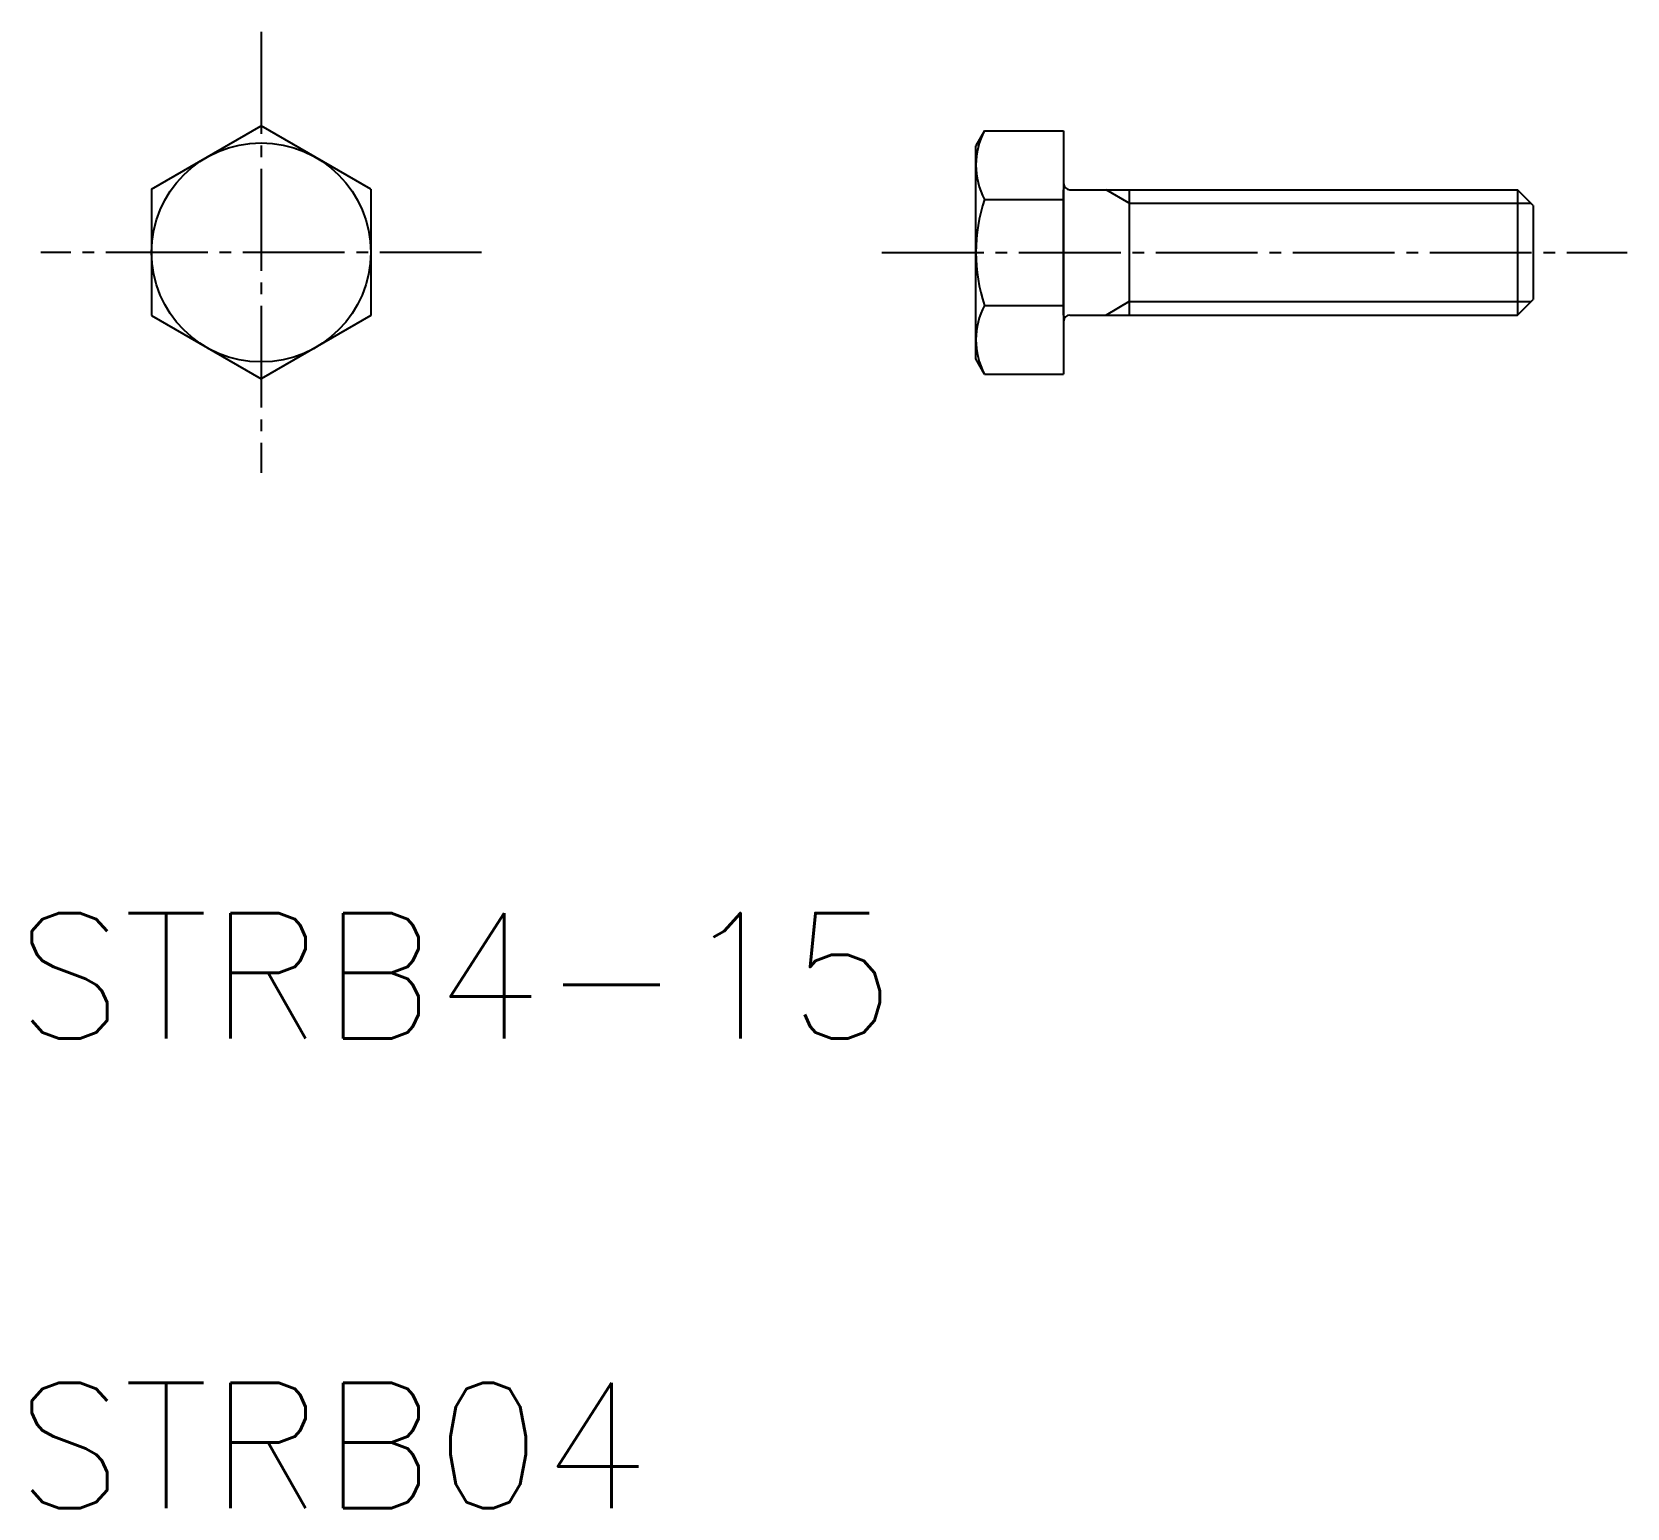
# Model space of a CAD drawing. Extents: x 112.7 to 163.7, y 61.5 to 108.6.
import ezdxf

# ---------------------------------------------------------------- set-up
doc = ezdxf.new("R2010")
doc.units = 0
doc.header["$LTSCALE"] = 0.25
doc.linetypes.add('CENTER', pattern=[17.5, 13, -1.5, 1.5, -1.5])
doc.layers.get('0').update_dxf_attribs({"linetype": 'CONTINUOUS'})
doc.layers.add('CENTER', color=1, linetype='CENTER')
doc.styles.get("Standard").update_dxf_attribs({"font": 'txt.shx'})

msp = doc.modelspace()

# ---------------------------------------------------------------- linework, layer by layer
at = {"color": 7, "linetype": 'CONTINUOUS'}
for p, q in [((116.538, 103.582), (120.038, 105.603)), ((123.538, 103.582), (120.038, 105.603)), ((143.147, 105.449), (142.867, 104.964)), ((142.867, 98.159), (142.867, 104.964)), ((143.147, 105.449), (145.667, 105.449)), ((145.667, 105.449), (145.667, 103.762)), ((116.538, 103.582), (116.538, 99.541)), ((123.538, 103.582), (123.538, 99.541)), ((145.667, 103.762), (145.667, 99.362)), ((145.667, 99.562), (145.667, 103.562)), ((145.867, 103.562), (160.167, 103.562)), ((147.767, 103.562), (147.767, 99.562)), ((160.167, 103.562), (160.167, 99.562)), ((160.667, 103.062), (160.167, 103.562)), ((143.147, 103.253), (145.667, 103.253)), ((160.667, 103.062), (160.667, 100.062)), ((143.147, 99.87), (145.667, 99.87)), ((160.167, 99.562), (160.667, 100.062)), ((116.538, 99.541), (120.038, 97.52)), ((123.538, 99.541), (120.038, 97.52)), ((145.667, 99.362), (145.667, 97.674)), ((145.867, 99.562), (160.167, 99.562)), ((143.147, 97.674), (142.867, 98.159)), ((143.147, 97.674), (145.667, 97.674))]:
    msp.add_line(p, q, dxfattribs=at)
at = {"color": 3}
for p, q in [((147.767, 103.132), (147.023, 103.562)), ((147.767, 103.132), (160.597, 103.132)), ((147.767, 99.991), (147.023, 99.562)), ((147.767, 99.991), (160.597, 99.991))]:
    msp.add_line(p, q, dxfattribs=at)
at = {"color": 7, "linetype": 'CONTINUOUS'}
msp.add_circle((120.038, 101.562), 3.5, dxfattribs=at)
for centre, radius, start, end in [((145.159, 104.351), 2.292, 151.3846, 208.6154), ((145.867, 103.762), 0.2, 180, 270), ((148.117, 101.562), 5.25, 161.2031, 198.7969), ((145.159, 98.772), 2.292, 151.3846, 208.6154), ((145.867, 99.362), 0.2, 90, 180)]:
    msp.add_arc(centre, radius, start, end, dxfattribs=at)
at = {"layer": 'CENTER', "color": 1, "linetype": 'CENTER'}
for p, q in [((120.038, 108.603), (120.038, 94.52)), ((127.08, 101.562), (112.997, 101.562)), ((139.867, 101.562), (163.667, 101.562))]:
    msp.add_line(p, q, dxfattribs=at)

# ---------------------------------------------------------------- texts
for s, p in [('STRB4-15', (112.201, 76.459)), ('STRB04', (112.201, 61.459))]:
    msp.add_text(s, height=4).set_placement(p)

doc.saveas('drawing.dxf')
